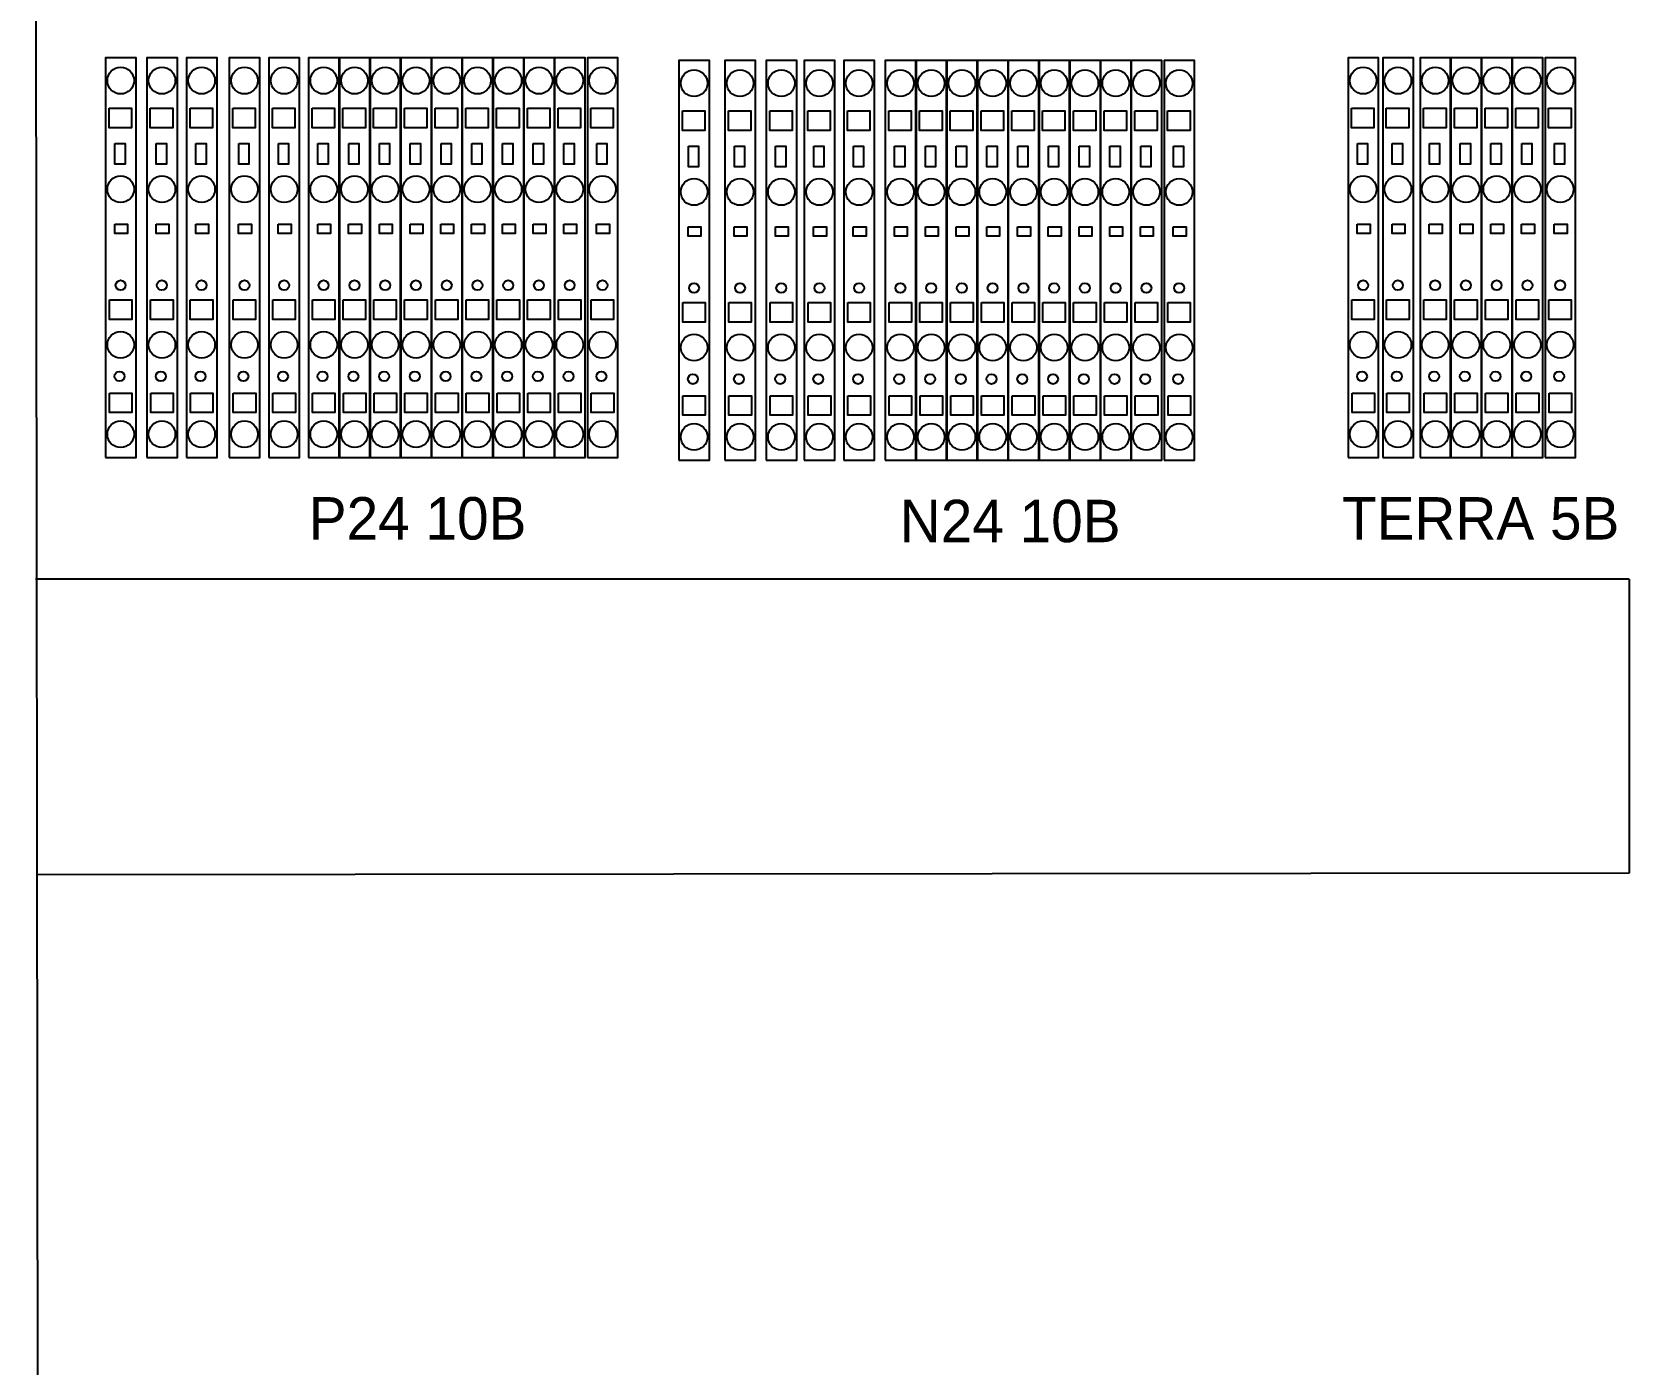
# Model space of a CAD drawing. Extents: x -891 to 6596, y -1 to 298.
# Drawn here: x -354.9 to -302.1, y 63.7 to 107.7 of the extents above; entities that cross this region are included whole.
import ezdxf

# ---------------------------------------------------------------- set-up
doc = ezdxf.new("R2010")
doc.units = 0
doc.header["$MEASUREMENT"] = 0

msp = doc.modelspace()

# ---------------------------------------------------------------- linework, layer by layer
at = {"color": 40, "true_color": 0xf8d731}
for p, q in [((-354.903, 229.779), (-354.713, 54.877)), ((-302.103, 89.605), (-302.103, 79.888)), ((-302.103, 79.888), (-354.74, 79.835))]:
    msp.add_line(p, q, dxfattribs=at)
for points in [[(-352.47, 93.63), (-351.46, 93.63), (-351.46, 106.845), (-352.47, 106.845)], [(-351.106, 93.63), (-350.095, 93.63), (-350.095, 106.845), (-351.106, 106.845)], [(-349.794, 93.63), (-348.784, 93.63), (-348.784, 106.845), (-349.794, 106.845)], [(-348.378, 93.63), (-347.367, 93.63), (-347.367, 106.845), (-348.378, 106.845)], [(-347.066, 93.63), (-346.055, 93.63), (-346.055, 106.845), (-347.066, 106.845)], [(-345.759, 93.63), (-344.749, 93.63), (-344.749, 106.845), (-345.759, 106.845)], [(-344.74, 93.63), (-343.729, 93.63), (-343.729, 106.845), (-344.74, 106.845)], [(-343.724, 93.63), (-342.714, 93.63), (-342.714, 106.845), (-343.724, 106.845)], [(-342.707, 93.63), (-341.697, 93.63), (-341.697, 106.845), (-342.707, 106.845)], [(-341.691, 93.63), (-340.68, 93.63), (-340.68, 106.845), (-341.691, 106.845)], [(-340.675, 93.63), (-339.664, 93.63), (-339.664, 106.845), (-340.675, 106.845)], [(-339.657, 93.63), (-338.646, 93.63), (-338.646, 106.845), (-339.657, 106.845)], [(-338.641, 93.63), (-337.631, 93.63), (-337.631, 106.845), (-338.641, 106.845)], [(-337.626, 93.63), (-336.615, 93.63), (-336.615, 106.845), (-337.626, 106.845)], [(-336.542, 93.63), (-335.531, 93.63), (-335.531, 106.845), (-336.542, 106.845)], [(-333.515, 93.542), (-332.504, 93.542), (-332.504, 106.756), (-333.515, 106.756)], [(-331.993, 93.542), (-330.983, 93.542), (-330.983, 106.756), (-331.993, 106.756)], [(-330.629, 93.542), (-329.619, 93.542), (-329.619, 106.756), (-330.629, 106.756)], [(-329.37, 93.542), (-328.359, 93.542), (-328.359, 106.756), (-329.37, 106.756)], [(-328.058, 93.542), (-327.048, 93.542), (-327.048, 106.756), (-328.058, 106.756)], [(-326.694, 93.542), (-325.683, 93.542), (-325.683, 106.756), (-326.694, 106.756)], [(-325.675, 93.542), (-324.664, 93.542), (-324.664, 106.756), (-325.675, 106.756)], [(-324.659, 93.542), (-323.649, 93.542), (-323.649, 106.756), (-324.659, 106.756)], [(-323.642, 93.542), (-322.632, 93.542), (-322.632, 106.756), (-323.642, 106.756)], [(-322.625, 93.542), (-321.615, 93.542), (-321.615, 106.756), (-322.625, 106.756)], [(-321.61, 93.542), (-320.599, 93.542), (-320.599, 106.756), (-321.61, 106.756)], [(-320.592, 93.542), (-319.581, 93.542), (-319.581, 106.756), (-320.592, 106.756)], [(-319.576, 93.542), (-318.566, 93.542), (-318.566, 106.756), (-319.576, 106.756)], [(-318.561, 93.542), (-317.55, 93.542), (-317.55, 106.756), (-318.561, 106.756)], [(-317.477, 93.542), (-316.466, 93.542), (-316.466, 106.756), (-317.477, 106.756)], [(-352.353, 105.173), (-351.611, 105.173), (-351.611, 104.529), (-352.353, 104.529)], [(-350.989, 105.173), (-350.247, 105.173), (-350.247, 104.529), (-350.989, 104.529)], [(-349.677, 105.173), (-348.935, 105.173), (-348.935, 104.529), (-349.677, 104.529)], [(-348.26, 105.173), (-347.519, 105.173), (-347.519, 104.529), (-348.26, 104.529)], [(-346.948, 105.173), (-346.207, 105.173), (-346.207, 104.529), (-346.948, 104.529)], [(-345.642, 105.173), (-344.9, 105.173), (-344.9, 104.529), (-345.642, 104.529)], [(-344.622, 105.173), (-343.881, 105.173), (-343.881, 104.529), (-344.622, 104.529)], [(-343.607, 105.173), (-342.865, 105.173), (-342.865, 104.529), (-343.607, 104.529)], [(-342.59, 105.173), (-341.848, 105.173), (-341.848, 104.529), (-342.59, 104.529)], [(-341.573, 105.173), (-340.832, 105.173), (-340.832, 104.529), (-341.573, 104.529)], [(-340.557, 105.173), (-339.816, 105.173), (-339.816, 104.529), (-340.557, 104.529)], [(-339.54, 105.173), (-338.798, 105.173), (-338.798, 104.529), (-339.54, 104.529)], [(-338.524, 105.173), (-337.782, 105.173), (-337.782, 104.529), (-338.524, 104.529)], [(-337.508, 105.173), (-336.767, 105.173), (-336.767, 104.529), (-337.508, 104.529)], [(-336.424, 105.173), (-335.683, 105.173), (-335.683, 104.529), (-336.424, 104.529)], [(-333.398, 105.085), (-332.656, 105.085), (-332.656, 104.44), (-333.398, 104.44)], [(-331.876, 105.085), (-331.134, 105.085), (-331.134, 104.44), (-331.876, 104.44)], [(-330.512, 105.085), (-329.77, 105.085), (-329.77, 104.44), (-330.512, 104.44)], [(-329.252, 105.085), (-328.511, 105.085), (-328.511, 104.44), (-329.252, 104.44)], [(-327.941, 105.085), (-327.199, 105.085), (-327.199, 104.44), (-327.941, 104.44)], [(-326.576, 105.085), (-325.835, 105.085), (-325.835, 104.44), (-326.576, 104.44)], [(-325.557, 105.085), (-324.816, 105.085), (-324.816, 104.44), (-325.557, 104.44)], [(-324.542, 105.085), (-323.8, 105.085), (-323.8, 104.44), (-324.542, 104.44)], [(-323.525, 105.085), (-322.783, 105.085), (-322.783, 104.44), (-323.525, 104.44)], [(-322.508, 105.085), (-321.767, 105.085), (-321.767, 104.44), (-322.508, 104.44)], [(-321.492, 105.085), (-320.751, 105.085), (-320.751, 104.44), (-321.492, 104.44)], [(-320.474, 105.085), (-319.733, 105.085), (-319.733, 104.44), (-320.474, 104.44)], [(-319.459, 105.085), (-318.717, 105.085), (-318.717, 104.44), (-319.459, 104.44)], [(-318.443, 105.085), (-317.702, 105.085), (-317.702, 104.44), (-318.443, 104.44)], [(-317.359, 105.085), (-316.618, 105.085), (-316.618, 104.44), (-317.359, 104.44)], [(-352.159, 104.009), (-351.824, 104.009), (-351.824, 103.321), (-352.159, 103.321)], [(-350.794, 104.009), (-350.459, 104.009), (-350.459, 103.321), (-350.794, 103.321)], [(-349.483, 104.009), (-349.148, 104.009), (-349.148, 103.321), (-349.483, 103.321)], [(-348.066, 104.009), (-347.731, 104.009), (-347.731, 103.321), (-348.066, 103.321)], [(-346.754, 104.009), (-346.419, 104.009), (-346.419, 103.321), (-346.754, 103.321)], [(-345.447, 104.009), (-345.112, 104.009), (-345.112, 103.321), (-345.447, 103.321)], [(-344.428, 104.009), (-344.093, 104.009), (-344.093, 103.321), (-344.428, 103.321)], [(-343.413, 104.009), (-343.078, 104.009), (-343.078, 103.321), (-343.413, 103.321)], [(-342.396, 104.009), (-342.061, 104.009), (-342.061, 103.321), (-342.396, 103.321)], [(-341.379, 104.009), (-341.044, 104.009), (-341.044, 103.321), (-341.379, 103.321)], [(-340.363, 104.009), (-340.028, 104.009), (-340.028, 103.321), (-340.363, 103.321)], [(-339.345, 104.009), (-339.01, 104.009), (-339.01, 103.321), (-339.345, 103.321)], [(-338.33, 104.009), (-337.995, 104.009), (-337.995, 103.321), (-338.33, 103.321)], [(-337.314, 104.009), (-336.979, 104.009), (-336.979, 103.321), (-337.314, 103.321)], [(-336.23, 104.009), (-335.895, 104.009), (-335.895, 103.321), (-336.23, 103.321)], [(-333.203, 103.92), (-332.868, 103.92), (-332.868, 103.233), (-333.203, 103.233)], [(-331.682, 103.92), (-331.347, 103.92), (-331.347, 103.233), (-331.682, 103.233)], [(-330.317, 103.92), (-329.982, 103.92), (-329.982, 103.233), (-330.317, 103.233)], [(-329.058, 103.92), (-328.723, 103.92), (-328.723, 103.233), (-329.058, 103.233)], [(-327.746, 103.92), (-327.411, 103.92), (-327.411, 103.233), (-327.746, 103.233)], [(-326.382, 103.92), (-326.047, 103.92), (-326.047, 103.233), (-326.382, 103.233)], [(-325.363, 103.92), (-325.028, 103.92), (-325.028, 103.233), (-325.363, 103.233)], [(-324.347, 103.92), (-324.012, 103.92), (-324.012, 103.233), (-324.347, 103.233)], [(-323.331, 103.92), (-322.996, 103.92), (-322.996, 103.233), (-323.331, 103.233)], [(-322.314, 103.92), (-321.979, 103.92), (-321.979, 103.233), (-322.314, 103.233)], [(-321.298, 103.92), (-320.963, 103.92), (-320.963, 103.233), (-321.298, 103.233)], [(-320.28, 103.92), (-319.945, 103.92), (-319.945, 103.233), (-320.28, 103.233)], [(-319.264, 103.92), (-318.93, 103.92), (-318.93, 103.233), (-319.264, 103.233)], [(-318.249, 103.92), (-317.914, 103.92), (-317.914, 103.233), (-318.249, 103.233)], [(-317.165, 103.92), (-316.83, 103.92), (-316.83, 103.233), (-317.165, 103.233)], [(-352.164, 101.337), (-351.741, 101.337), (-351.741, 101.031), (-352.164, 101.031)], [(-350.8, 101.337), (-350.377, 101.337), (-350.377, 101.031), (-350.8, 101.031)], [(-349.488, 101.337), (-349.065, 101.337), (-349.065, 101.031), (-349.488, 101.031)], [(-348.071, 101.337), (-347.648, 101.337), (-347.648, 101.031), (-348.071, 101.031)], [(-346.759, 101.337), (-346.336, 101.337), (-346.336, 101.031), (-346.759, 101.031)], [(-345.453, 101.337), (-345.03, 101.337), (-345.03, 101.031), (-345.453, 101.031)], [(-344.434, 101.337), (-344.01, 101.337), (-344.01, 101.031), (-344.434, 101.031)], [(-343.418, 101.337), (-342.995, 101.337), (-342.995, 101.031), (-343.418, 101.031)], [(-342.401, 101.337), (-341.978, 101.337), (-341.978, 101.031), (-342.401, 101.031)], [(-341.384, 101.337), (-340.961, 101.337), (-340.961, 101.031), (-341.384, 101.031)], [(-340.369, 101.337), (-339.945, 101.337), (-339.945, 101.031), (-340.369, 101.031)], [(-339.351, 101.337), (-338.928, 101.337), (-338.928, 101.031), (-339.351, 101.031)], [(-338.335, 101.337), (-337.912, 101.337), (-337.912, 101.031), (-338.335, 101.031)], [(-337.319, 101.337), (-336.896, 101.337), (-336.896, 101.031), (-337.319, 101.031)], [(-336.235, 101.337), (-335.812, 101.337), (-335.812, 101.031), (-336.235, 101.031)], [(-333.209, 101.249), (-332.785, 101.249), (-332.785, 100.942), (-333.209, 100.942)], [(-331.687, 101.249), (-331.264, 101.249), (-331.264, 100.942), (-331.687, 100.942)], [(-330.323, 101.249), (-329.9, 101.249), (-329.9, 100.942), (-330.323, 100.942)], [(-329.064, 101.249), (-328.64, 101.249), (-328.64, 100.942), (-329.064, 100.942)], [(-327.752, 101.249), (-327.329, 101.249), (-327.329, 100.942), (-327.752, 100.942)], [(-326.388, 101.249), (-325.964, 101.249), (-325.964, 100.942), (-326.388, 100.942)], [(-325.368, 101.249), (-324.945, 101.249), (-324.945, 100.942), (-325.368, 100.942)], [(-324.353, 101.249), (-323.93, 101.249), (-323.93, 100.942), (-324.353, 100.942)], [(-323.336, 101.249), (-322.913, 101.249), (-322.913, 100.942), (-323.336, 100.942)], [(-322.319, 101.249), (-321.896, 101.249), (-321.896, 100.942), (-322.319, 100.942)], [(-321.303, 101.249), (-320.88, 101.249), (-320.88, 100.942), (-321.303, 100.942)], [(-320.286, 101.249), (-319.862, 101.249), (-319.862, 100.942), (-320.286, 100.942)], [(-319.27, 101.249), (-318.847, 101.249), (-318.847, 100.942), (-319.27, 100.942)], [(-318.254, 101.249), (-317.831, 101.249), (-317.831, 100.942), (-318.254, 100.942)], [(-317.17, 101.249), (-316.747, 101.249), (-316.747, 100.942), (-317.17, 100.942)], [(-352.344, 98.838), (-351.603, 98.838), (-351.603, 98.193), (-352.344, 98.193)], [(-350.98, 98.838), (-350.239, 98.838), (-350.239, 98.193), (-350.98, 98.193)], [(-349.668, 98.838), (-348.927, 98.838), (-348.927, 98.193), (-349.668, 98.193)], [(-348.252, 98.838), (-347.51, 98.838), (-347.51, 98.193), (-348.252, 98.193)], [(-346.94, 98.838), (-346.198, 98.838), (-346.198, 98.193), (-346.94, 98.193)], [(-345.633, 98.838), (-344.892, 98.838), (-344.892, 98.193), (-345.633, 98.193)], [(-344.614, 98.838), (-343.873, 98.838), (-343.873, 98.193), (-344.614, 98.193)], [(-343.598, 98.838), (-342.857, 98.838), (-342.857, 98.193), (-343.598, 98.193)], [(-342.582, 98.838), (-341.84, 98.838), (-341.84, 98.193), (-342.582, 98.193)], [(-341.565, 98.838), (-340.823, 98.838), (-340.823, 98.193), (-341.565, 98.193)], [(-340.549, 98.838), (-339.808, 98.838), (-339.808, 98.193), (-340.549, 98.193)], [(-339.531, 98.838), (-338.79, 98.838), (-338.79, 98.193), (-339.531, 98.193)], [(-338.515, 98.838), (-337.774, 98.838), (-337.774, 98.193), (-338.515, 98.193)], [(-337.5, 98.838), (-336.758, 98.838), (-336.758, 98.193), (-337.5, 98.193)], [(-336.416, 98.838), (-335.674, 98.838), (-335.674, 98.193), (-336.416, 98.193)], [(-333.389, 98.749), (-332.648, 98.749), (-332.648, 98.105), (-333.389, 98.105)], [(-331.867, 98.749), (-331.126, 98.749), (-331.126, 98.105), (-331.867, 98.105)], [(-330.503, 98.749), (-329.762, 98.749), (-329.762, 98.105), (-330.503, 98.105)], [(-329.244, 98.749), (-328.503, 98.749), (-328.503, 98.105), (-329.244, 98.105)], [(-327.932, 98.749), (-327.191, 98.749), (-327.191, 98.105), (-327.932, 98.105)], [(-326.568, 98.749), (-325.827, 98.749), (-325.827, 98.105), (-326.568, 98.105)], [(-325.549, 98.749), (-324.807, 98.749), (-324.807, 98.105), (-325.549, 98.105)], [(-324.533, 98.749), (-323.792, 98.749), (-323.792, 98.105), (-324.533, 98.105)], [(-323.516, 98.749), (-322.775, 98.749), (-322.775, 98.105), (-323.516, 98.105)], [(-322.5, 98.749), (-321.758, 98.749), (-321.758, 98.105), (-322.5, 98.105)], [(-321.484, 98.749), (-320.742, 98.749), (-320.742, 98.105), (-321.484, 98.105)], [(-320.466, 98.749), (-319.724, 98.749), (-319.724, 98.105), (-320.466, 98.105)], [(-319.45, 98.749), (-318.709, 98.749), (-318.709, 98.105), (-319.45, 98.105)], [(-318.435, 98.749), (-317.693, 98.749), (-317.693, 98.105), (-318.435, 98.105)], [(-317.351, 98.749), (-316.609, 98.749), (-316.609, 98.105), (-317.351, 98.105)], [(-352.338, 95.757), (-351.597, 95.757), (-351.597, 95.112), (-352.338, 95.112)], [(-350.974, 95.757), (-350.233, 95.757), (-350.233, 95.112), (-350.974, 95.112)], [(-349.662, 95.757), (-348.921, 95.757), (-348.921, 95.112), (-349.662, 95.112)], [(-348.246, 95.757), (-347.504, 95.757), (-347.504, 95.112), (-348.246, 95.112)], [(-346.934, 95.757), (-346.192, 95.757), (-346.192, 95.112), (-346.934, 95.112)], [(-345.627, 95.757), (-344.886, 95.757), (-344.886, 95.112), (-345.627, 95.112)], [(-344.608, 95.757), (-343.866, 95.757), (-343.866, 95.112), (-344.608, 95.112)], [(-343.592, 95.757), (-342.851, 95.757), (-342.851, 95.112), (-343.592, 95.112)], [(-342.575, 95.757), (-341.834, 95.757), (-341.834, 95.112), (-342.575, 95.112)], [(-341.559, 95.757), (-340.817, 95.757), (-340.817, 95.112), (-341.559, 95.112)], [(-340.543, 95.757), (-339.801, 95.757), (-339.801, 95.112), (-340.543, 95.112)], [(-339.525, 95.757), (-338.784, 95.757), (-338.784, 95.112), (-339.525, 95.112)], [(-338.509, 95.757), (-337.768, 95.757), (-337.768, 95.112), (-338.509, 95.112)], [(-337.494, 95.757), (-336.752, 95.757), (-336.752, 95.112), (-337.494, 95.112)], [(-336.41, 95.757), (-335.668, 95.757), (-335.668, 95.112), (-336.41, 95.112)], [(-333.383, 95.669), (-332.642, 95.669), (-332.642, 95.024), (-333.383, 95.024)], [(-331.861, 95.669), (-331.12, 95.669), (-331.12, 95.024), (-331.861, 95.024)], [(-330.497, 95.669), (-329.756, 95.669), (-329.756, 95.024), (-330.497, 95.024)], [(-329.238, 95.669), (-328.496, 95.669), (-328.496, 95.024), (-329.238, 95.024)], [(-327.926, 95.669), (-327.185, 95.669), (-327.185, 95.024), (-327.926, 95.024)], [(-326.562, 95.669), (-325.82, 95.669), (-325.82, 95.024), (-326.562, 95.024)], [(-325.543, 95.669), (-324.801, 95.669), (-324.801, 95.024), (-325.543, 95.024)], [(-324.527, 95.669), (-323.786, 95.669), (-323.786, 95.024), (-324.527, 95.024)], [(-323.51, 95.669), (-322.769, 95.669), (-322.769, 95.024), (-323.51, 95.024)], [(-322.493, 95.669), (-321.752, 95.669), (-321.752, 95.024), (-322.493, 95.024)], [(-321.478, 95.669), (-320.736, 95.669), (-320.736, 95.024), (-321.478, 95.024)], [(-320.46, 95.669), (-319.718, 95.669), (-319.718, 95.024), (-320.46, 95.024)], [(-319.444, 95.669), (-318.703, 95.669), (-318.703, 95.024), (-319.444, 95.024)], [(-318.429, 95.669), (-317.687, 95.669), (-317.687, 95.024), (-318.429, 95.024)], [(-317.345, 95.669), (-316.603, 95.669), (-316.603, 95.024), (-317.345, 95.024)]]:
    msp.add_lwpolyline(points, close=True)
at = {"color": 85, "true_color": 0x58ba48}
for points in [[(-311.394, 93.63), (-310.384, 93.63), (-310.384, 106.845), (-311.394, 106.845)], [(-310.245, 93.63), (-309.234, 93.63), (-309.234, 106.845), (-310.245, 106.845)], [(-309.013, 93.63), (-308.003, 93.63), (-308.003, 106.845), (-309.013, 106.845)], [(-307.995, 93.63), (-306.985, 93.63), (-306.985, 106.845), (-307.995, 106.845)], [(-306.98, 93.63), (-305.969, 93.63), (-305.969, 106.845), (-306.98, 106.845)], [(-305.964, 93.63), (-304.953, 93.63), (-304.953, 106.845), (-305.964, 106.845)], [(-304.88, 93.63), (-303.869, 93.63), (-303.869, 106.845), (-304.88, 106.845)], [(-311.277, 105.173), (-310.536, 105.173), (-310.536, 104.529), (-311.277, 104.529)], [(-310.128, 105.173), (-309.386, 105.173), (-309.386, 104.529), (-310.128, 104.529)], [(-308.896, 105.173), (-308.154, 105.173), (-308.154, 104.529), (-308.896, 104.529)], [(-307.878, 105.173), (-307.136, 105.173), (-307.136, 104.529), (-307.878, 104.529)], [(-306.862, 105.173), (-306.121, 105.173), (-306.121, 104.529), (-306.862, 104.529)], [(-305.847, 105.173), (-305.105, 105.173), (-305.105, 104.529), (-305.847, 104.529)], [(-304.763, 105.173), (-304.021, 105.173), (-304.021, 104.529), (-304.763, 104.529)], [(-311.083, 104.009), (-310.748, 104.009), (-310.748, 103.321), (-311.083, 103.321)], [(-309.933, 104.009), (-309.598, 104.009), (-309.598, 103.321), (-309.933, 103.321)], [(-308.702, 104.009), (-308.367, 104.009), (-308.367, 103.321), (-308.702, 103.321)], [(-307.684, 104.009), (-307.349, 104.009), (-307.349, 103.321), (-307.684, 103.321)], [(-306.668, 104.009), (-306.333, 104.009), (-306.333, 103.321), (-306.668, 103.321)], [(-305.652, 104.009), (-305.317, 104.009), (-305.317, 103.321), (-305.652, 103.321)], [(-304.568, 104.009), (-304.233, 104.009), (-304.233, 103.321), (-304.568, 103.321)], [(-311.088, 101.337), (-310.665, 101.337), (-310.665, 101.031), (-311.088, 101.031)], [(-309.939, 101.337), (-309.516, 101.337), (-309.516, 101.031), (-309.939, 101.031)], [(-308.707, 101.337), (-308.284, 101.337), (-308.284, 101.031), (-308.707, 101.031)], [(-307.689, 101.337), (-307.266, 101.337), (-307.266, 101.031), (-307.689, 101.031)], [(-306.673, 101.337), (-306.25, 101.337), (-306.25, 101.031), (-306.673, 101.031)], [(-305.658, 101.337), (-305.234, 101.337), (-305.234, 101.031), (-305.658, 101.031)], [(-304.574, 101.337), (-304.151, 101.337), (-304.151, 101.031), (-304.574, 101.031)], [(-311.269, 98.838), (-310.527, 98.838), (-310.527, 98.193), (-311.269, 98.193)], [(-310.119, 98.838), (-309.378, 98.838), (-309.378, 98.193), (-310.119, 98.193)], [(-308.887, 98.838), (-308.146, 98.838), (-308.146, 98.193), (-308.887, 98.193)], [(-307.869, 98.838), (-307.128, 98.838), (-307.128, 98.193), (-307.869, 98.193)], [(-306.854, 98.838), (-306.112, 98.838), (-306.112, 98.193), (-306.854, 98.193)], [(-305.838, 98.838), (-305.097, 98.838), (-305.097, 98.193), (-305.838, 98.193)], [(-304.754, 98.838), (-304.013, 98.838), (-304.013, 98.193), (-304.754, 98.193)], [(-311.262, 95.757), (-310.521, 95.757), (-310.521, 95.112), (-311.262, 95.112)], [(-310.113, 95.757), (-309.372, 95.757), (-309.372, 95.112), (-310.113, 95.112)], [(-308.881, 95.757), (-308.14, 95.757), (-308.14, 95.112), (-308.881, 95.112)], [(-307.863, 95.757), (-307.122, 95.757), (-307.122, 95.112), (-307.863, 95.112)], [(-306.848, 95.757), (-306.106, 95.757), (-306.106, 95.112), (-306.848, 95.112)], [(-305.832, 95.757), (-305.091, 95.757), (-305.091, 95.112), (-305.832, 95.112)], [(-304.748, 95.757), (-304.007, 95.757), (-304.007, 95.112), (-304.748, 95.112)]]:
    msp.add_lwpolyline(points, close=True, dxfattribs=at)
at = {"color": 40, "true_color": 0xf8d731}
msp.add_lwpolyline([(-302.103, 89.605), (-354.786, 89.605)], dxfattribs=at)
for centre, radius in [((-351.969, 106.088), 0.441), ((-350.604, 106.088), 0.441), ((-349.293, 106.088), 0.441), ((-347.876, 106.088), 0.441), ((-346.564, 106.088), 0.441), ((-345.258, 106.088), 0.441), ((-344.238, 106.088), 0.441), ((-343.223, 106.088), 0.441), ((-342.206, 106.088), 0.441), ((-341.189, 106.088), 0.441), ((-340.173, 106.088), 0.441), ((-339.155, 106.088), 0.441), ((-338.14, 106.088), 0.441), ((-337.124, 106.088), 0.441), ((-336.04, 106.088), 0.441), ((-333.013, 106), 0.441), ((-331.492, 106), 0.441), ((-330.128, 106), 0.441), ((-328.868, 106), 0.441), ((-327.557, 106), 0.441), ((-326.192, 106), 0.441), ((-325.173, 106), 0.441), ((-324.158, 106), 0.441), ((-323.141, 106), 0.441), ((-322.124, 106), 0.441), ((-321.108, 106), 0.441), ((-320.09, 106), 0.441), ((-319.075, 106), 0.441), ((-318.059, 106), 0.441), ((-316.975, 106), 0.441), ((-351.969, 102.496), 0.441), ((-350.604, 102.496), 0.441), ((-349.293, 102.496), 0.441), ((-347.876, 102.496), 0.441), ((-346.564, 102.496), 0.441), ((-345.258, 102.496), 0.441), ((-344.238, 102.496), 0.441), ((-343.223, 102.496), 0.441), ((-342.206, 102.496), 0.441), ((-341.189, 102.496), 0.441), ((-340.173, 102.496), 0.441), ((-339.155, 102.496), 0.441), ((-338.14, 102.496), 0.441), ((-337.124, 102.496), 0.441), ((-336.04, 102.496), 0.441), ((-333.013, 102.407), 0.441), ((-331.492, 102.407), 0.441), ((-330.128, 102.407), 0.441), ((-328.868, 102.407), 0.441), ((-327.557, 102.407), 0.441), ((-326.192, 102.407), 0.441), ((-325.173, 102.407), 0.441), ((-324.158, 102.407), 0.441), ((-323.141, 102.407), 0.441), ((-322.124, 102.407), 0.441), ((-321.108, 102.407), 0.441), ((-320.09, 102.407), 0.441), ((-319.075, 102.407), 0.441), ((-318.059, 102.407), 0.441), ((-316.975, 102.407), 0.441), ((-351.971, 99.321), 0.165), ((-350.606, 99.321), 0.165), ((-349.295, 99.321), 0.165), ((-347.878, 99.321), 0.165), ((-346.566, 99.321), 0.165), ((-345.259, 99.321), 0.165), ((-344.24, 99.321), 0.165), ((-343.225, 99.321), 0.165), ((-342.208, 99.321), 0.165), ((-341.191, 99.321), 0.165), ((-340.175, 99.321), 0.165), ((-339.157, 99.321), 0.165), ((-338.142, 99.321), 0.165), ((-337.126, 99.321), 0.165), ((-336.042, 99.321), 0.165), ((-333.015, 99.232), 0.165), ((-331.494, 99.232), 0.165), ((-330.129, 99.232), 0.165), ((-328.87, 99.232), 0.165), ((-327.558, 99.232), 0.165), ((-326.194, 99.232), 0.165), ((-325.175, 99.232), 0.165), ((-324.159, 99.232), 0.165), ((-323.143, 99.232), 0.165), ((-322.126, 99.232), 0.165), ((-321.11, 99.232), 0.165), ((-320.092, 99.232), 0.165), ((-319.076, 99.232), 0.165), ((-318.061, 99.232), 0.165), ((-316.977, 99.232), 0.165), ((-351.969, 97.354), 0.441), ((-350.604, 97.354), 0.441), ((-349.293, 97.354), 0.441), ((-347.876, 97.354), 0.441), ((-346.564, 97.354), 0.441), ((-345.258, 97.354), 0.441), ((-344.238, 97.354), 0.441), ((-343.223, 97.354), 0.441), ((-342.206, 97.354), 0.441), ((-341.189, 97.354), 0.441), ((-340.173, 97.354), 0.441), ((-339.155, 97.354), 0.441), ((-338.14, 97.354), 0.441), ((-337.124, 97.354), 0.441), ((-336.04, 97.354), 0.441), ((-333.013, 97.266), 0.441), ((-331.492, 97.266), 0.441), ((-330.128, 97.266), 0.441), ((-328.868, 97.266), 0.441), ((-327.557, 97.266), 0.441), ((-326.192, 97.266), 0.441), ((-325.173, 97.266), 0.441), ((-324.158, 97.266), 0.441), ((-323.141, 97.266), 0.441), ((-322.124, 97.266), 0.441), ((-321.108, 97.266), 0.441), ((-320.09, 97.266), 0.441), ((-319.075, 97.266), 0.441), ((-318.059, 97.266), 0.441), ((-316.975, 97.266), 0.441), ((-352.006, 96.312), 0.165), ((-350.642, 96.312), 0.165), ((-349.33, 96.312), 0.165), ((-347.914, 96.312), 0.165), ((-346.602, 96.312), 0.165), ((-345.295, 96.312), 0.165), ((-344.276, 96.312), 0.165), ((-343.26, 96.312), 0.165), ((-342.244, 96.312), 0.165), ((-341.227, 96.312), 0.165), ((-340.211, 96.312), 0.165), ((-339.193, 96.312), 0.165), ((-338.177, 96.312), 0.165), ((-337.162, 96.312), 0.165), ((-336.078, 96.312), 0.165), ((-333.051, 96.223), 0.165), ((-331.53, 96.223), 0.165), ((-330.165, 96.223), 0.165), ((-328.906, 96.223), 0.165), ((-327.594, 96.223), 0.165), ((-326.23, 96.223), 0.165), ((-325.211, 96.223), 0.165), ((-324.195, 96.223), 0.165), ((-323.178, 96.223), 0.165), ((-322.162, 96.223), 0.165), ((-321.146, 96.223), 0.165), ((-320.128, 96.223), 0.165), ((-319.112, 96.223), 0.165), ((-318.097, 96.223), 0.165), ((-317.013, 96.223), 0.165), ((-351.969, 94.398), 0.441), ((-350.604, 94.398), 0.441), ((-349.293, 94.398), 0.441), ((-347.876, 94.398), 0.441), ((-346.564, 94.398), 0.441), ((-345.258, 94.398), 0.441), ((-344.238, 94.398), 0.441), ((-343.223, 94.398), 0.441), ((-342.206, 94.398), 0.441), ((-341.189, 94.398), 0.441), ((-340.173, 94.398), 0.441), ((-339.155, 94.398), 0.441), ((-338.14, 94.398), 0.441), ((-337.124, 94.398), 0.441), ((-336.04, 94.398), 0.441), ((-333.013, 94.309), 0.441), ((-331.492, 94.309), 0.441), ((-330.128, 94.309), 0.441), ((-328.868, 94.309), 0.441), ((-327.557, 94.309), 0.441), ((-326.192, 94.309), 0.441), ((-325.173, 94.309), 0.441), ((-324.158, 94.309), 0.441), ((-323.141, 94.309), 0.441), ((-322.124, 94.309), 0.441), ((-321.108, 94.309), 0.441), ((-320.09, 94.309), 0.441), ((-319.075, 94.309), 0.441), ((-318.059, 94.309), 0.441), ((-316.975, 94.309), 0.441)]:
    msp.add_circle(centre, radius)
at = {"color": 85, "true_color": 0x58ba48}
for centre, radius in [((-310.893, 106.088), 0.441), ((-309.743, 106.088), 0.441), ((-308.512, 106.088), 0.441), ((-307.494, 106.088), 0.441), ((-306.478, 106.088), 0.441), ((-305.462, 106.088), 0.441), ((-304.378, 106.088), 0.441), ((-310.893, 102.496), 0.441), ((-309.743, 102.496), 0.441), ((-308.512, 102.496), 0.441), ((-307.494, 102.496), 0.441), ((-306.478, 102.496), 0.441), ((-305.462, 102.496), 0.441), ((-304.378, 102.496), 0.441), ((-310.895, 99.321), 0.165), ((-309.745, 99.321), 0.165), ((-308.514, 99.321), 0.165), ((-307.496, 99.321), 0.165), ((-306.48, 99.321), 0.165), ((-305.464, 99.321), 0.165), ((-304.38, 99.321), 0.165), ((-310.893, 97.354), 0.441), ((-309.743, 97.354), 0.441), ((-308.512, 97.354), 0.441), ((-307.494, 97.354), 0.441), ((-306.478, 97.354), 0.441), ((-305.462, 97.354), 0.441), ((-304.378, 97.354), 0.441), ((-310.931, 96.312), 0.165), ((-309.781, 96.312), 0.165), ((-308.549, 96.312), 0.165), ((-307.531, 96.312), 0.165), ((-306.516, 96.312), 0.165), ((-305.5, 96.312), 0.165), ((-304.416, 96.312), 0.165), ((-310.893, 94.398), 0.441), ((-309.743, 94.398), 0.441), ((-308.512, 94.398), 0.441), ((-307.494, 94.398), 0.441), ((-306.478, 94.398), 0.441), ((-305.462, 94.398), 0.441), ((-304.378, 94.398), 0.441)]:
    msp.add_circle(centre, radius, dxfattribs=at)

# ---------------------------------------------------------------- texts
at = {"color": 40, "true_color": 0xf8d731, "char_height": 1.4027, "attachment_point": 1}
for s, width, insert in [('P24 10B  ', 10.22894, (-345.751, 92.319)), ('N24 10B  ', 10.22894, (-326.212, 92.231)), ('TERRA 5B  ', 11.90783, (-311.596, 92.319))]:
    msp.add_mtext_dynamic_manual_height_columns(s, width=width, gutter_width=7.013, heights=[0], dxfattribs=dict(at, insert=insert))

doc.saveas('drawing.dxf')
